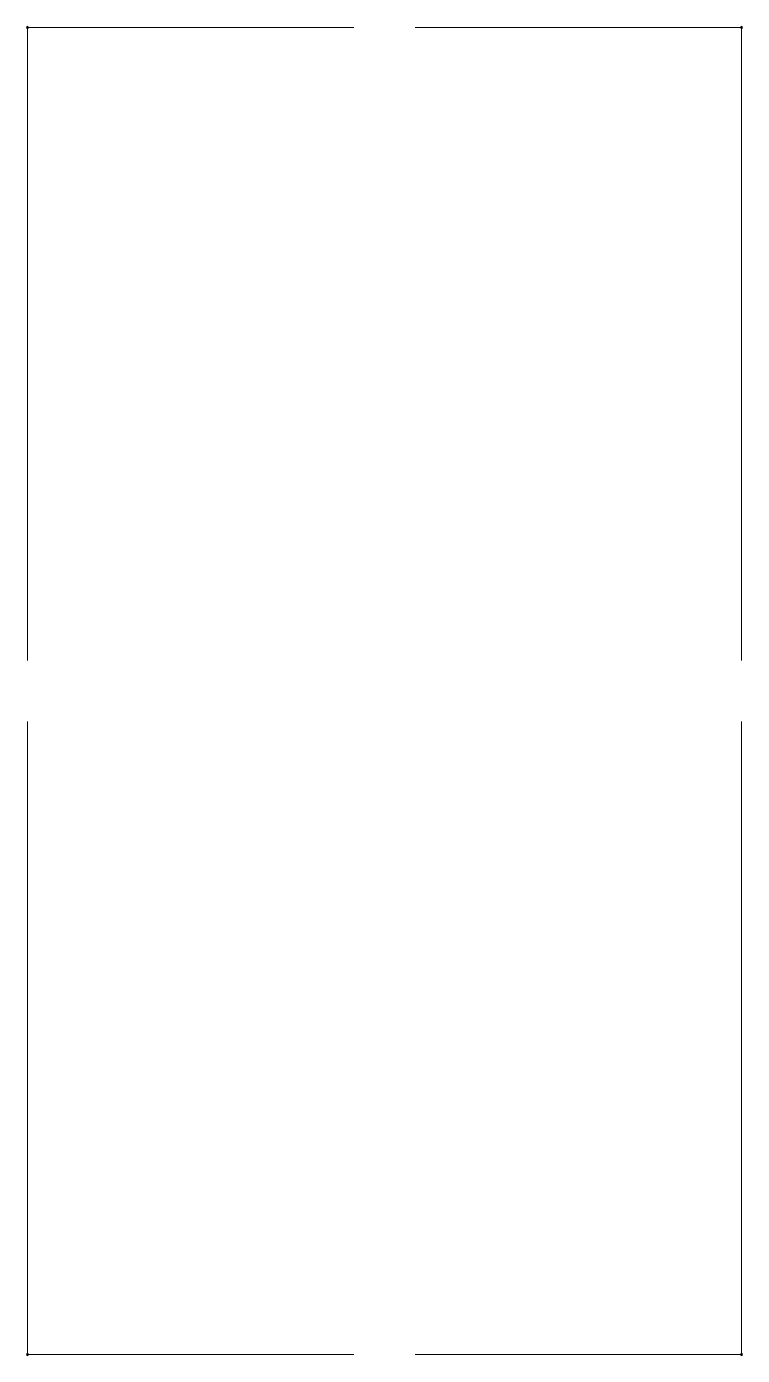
# Model space of a CAD drawing. Header units: millimetres. Extents: x -87.6 to -52.5, y -32.6 to 32.5.
import ezdxf

# ---------------------------------------------------------------- set-up
doc = ezdxf.new("R2010")
doc.units = ezdxf.units.MM
doc.header["$MEASUREMENT"] = 0
doc.layers.add('Camada 1', color=7, linetype='Continuous')

msp = doc.modelspace()

# ---------------------------------------------------------------- hatches: boundary and pattern name
at = {"layer": 'Camada 1', "true_color": 0x373435}
h = msp.add_hatch(color=250, dxfattribs=at)
edge = h.paths.add_edge_path()
edge.add_spline(control_points=[(-87.6183, 32.4621), (-87.6183, 32.4855), (-87.5994, 32.5045), (-87.576, 32.5045), (-87.5526, 32.5045), (-87.5336, 32.4855), (-87.5336, 32.4621), (-87.5336, 32.4387), (-87.5526, 32.4198), (-87.576, 32.4198), (-87.5994, 32.4198), (-87.6183, 32.4387), (-87.6183, 32.4621)], knot_values=[0, 0, 0, 0, 0.25, 0.25, 0.25, 0.5, 0.5, 0.5, 0.75, 0.75, 0.75, 1, 1, 1, 1], degree=3, periodic=1)
h = msp.add_hatch(color=250, dxfattribs=at)
edge = h.paths.add_edge_path()
edge.add_spline(control_points=[(-52.6183, 32.4621), (-52.6183, 32.4855), (-52.5994, 32.5044), (-52.576, 32.5044), (-52.5526, 32.5044), (-52.5336, 32.4855), (-52.5336, 32.4621), (-52.5336, 32.4387), (-52.5526, 32.4197), (-52.576, 32.4197), (-52.5994, 32.4197), (-52.6183, 32.4387), (-52.6183, 32.4621)], knot_values=[0, 0, 0, 0, 0.25, 0.25, 0.25, 0.5, 0.5, 0.5, 0.75, 0.75, 0.75, 1, 1, 1, 1], degree=3, periodic=1)
h = msp.add_hatch(color=250, dxfattribs=at)
edge = h.paths.add_edge_path()
edge.add_spline(control_points=[(-87.6184, -32.5379), (-87.6184, -32.5145), (-87.5994, -32.4955), (-87.576, -32.4955), (-87.5526, -32.4955), (-87.5337, -32.5145), (-87.5337, -32.5379), (-87.5337, -32.5613), (-87.5526, -32.5802), (-87.576, -32.5802), (-87.5994, -32.5802), (-87.6184, -32.5613), (-87.6184, -32.5379)], knot_values=[0, 0, 0, 0, 0.25, 0.25, 0.25, 0.5, 0.5, 0.5, 0.75, 0.75, 0.75, 1, 1, 1, 1], degree=3, periodic=1)
h = msp.add_hatch(color=250, dxfattribs=at)
edge = h.paths.add_edge_path()
edge.add_spline(control_points=[(-52.6184, -32.5379), (-52.6184, -32.5145), (-52.5994, -32.4956), (-52.576, -32.4956), (-52.5526, -32.4956), (-52.5337, -32.5145), (-52.5337, -32.5379), (-52.5337, -32.5613), (-52.5526, -32.5803), (-52.576, -32.5803), (-52.5994, -32.5803), (-52.6184, -32.5613), (-52.6184, -32.5379)], knot_values=[0, 0, 0, 0, 0.25, 0.25, 0.25, 0.5, 0.5, 0.5, 0.75, 0.75, 0.75, 1, 1, 1, 1], degree=3, periodic=1)

# ---------------------------------------------------------------- linework, layer by layer
at = {"layer": 'Camada 1', "color": 250}
for points in [[(-87.6183, 32.4621), (-87.6183, 32.4855), (-87.5994, 32.5045), (-87.576, 32.5045), (-87.5526, 32.5045), (-87.5336, 32.4855), (-87.5336, 32.4621), (-87.5336, 32.4387), (-87.5526, 32.4198), (-87.576, 32.4198), (-87.5994, 32.4198), (-87.6183, 32.4387), (-87.6183, 32.4621)], [(-52.6183, 32.4621), (-52.6183, 32.4855), (-52.5994, 32.5044), (-52.576, 32.5044), (-52.5526, 32.5044), (-52.5336, 32.4855), (-52.5336, 32.4621), (-52.5336, 32.4387), (-52.5526, 32.4197), (-52.576, 32.4197), (-52.5994, 32.4197), (-52.6183, 32.4387), (-52.6183, 32.4621)], [(-87.6184, -32.5379), (-87.6184, -32.5145), (-87.5994, -32.4955), (-87.576, -32.4955), (-87.5526, -32.4955), (-87.5337, -32.5145), (-87.5337, -32.5379), (-87.5337, -32.5613), (-87.5526, -32.5802), (-87.576, -32.5802), (-87.5994, -32.5802), (-87.6184, -32.5613), (-87.6184, -32.5379)], [(-52.6184, -32.5379), (-52.6184, -32.5145), (-52.5994, -32.4956), (-52.576, -32.4956), (-52.5526, -32.4956), (-52.5337, -32.5145), (-52.5337, -32.5379), (-52.5337, -32.5613), (-52.5526, -32.5803), (-52.576, -32.5803), (-52.5994, -32.5803), (-52.6184, -32.5613), (-52.6184, -32.5379)]]:
    msp.add_open_spline(points, degree=3, knots=[0, 0, 0, 0, 0.25, 0.25, 0.25, 0.5, 0.5, 0.5, 0.75, 0.75, 0.75, 1, 1, 1, 1], dxfattribs=at)
at = {"layer": 'Camada 1', "color": 250, "lineweight": 9}
for points in [[(-87.576, 1.4621), (-87.576, 1.4621), (-87.576, 32.4621), (-87.576, 32.4621), (-87.576, 32.4621), (-71.576, 32.4621), (-71.576, 32.4621)], [(-68.576, 32.4621), (-68.576, 32.4621), (-52.576, 32.4621), (-52.576, 32.4621), (-52.576, 32.4621), (-52.576, 1.4621), (-52.576, 1.4621)], [(-71.576, -32.5379), (-71.576, -32.5379), (-87.576, -32.5379), (-87.576, -32.5379), (-87.576, -32.5379), (-87.576, -1.5379), (-87.576, -1.5379)], [(-52.576, -1.5379), (-52.576, -1.5379), (-52.576, -32.5379), (-52.576, -32.5379), (-52.576, -32.5379), (-68.576, -32.5379), (-68.576, -32.5379)]]:
    msp.add_open_spline(points, degree=3, knots=[0, 0, 0, 0, 0.5, 0.5, 0.5, 1, 1, 1, 1], dxfattribs=at)

doc.saveas('drawing.dxf')
